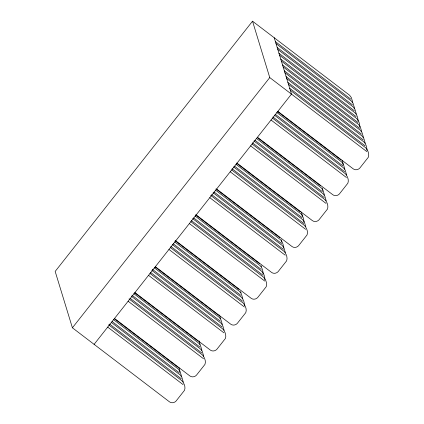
<?xml version="1.0" encoding="UTF-8"?>
<svg xmlns="http://www.w3.org/2000/svg" width="424" height="424" viewBox="0 0 424 424"><rect width="100%" height="100%" fill="white"/><g stroke="black" fill="none" stroke-linecap="round" stroke-linejoin="round"><path stroke-width="0.64" d="M179.649 371.652L179.723 370.433L178.859 367.407M244.468 305.656C244.463 302.699 243.572 299.333 241.367 297.235L172.261 244.526M263.103 273.936C263.097 270.978 262.207 267.613 260.002 265.514L195.082 216.002M264.883 279.766C264.878 276.808 263.988 273.448 261.788 271.349L192.676 218.636M281.737 242.215L281.499 239.783M283.518 248.045C283.513 245.088 282.623 241.728 280.423 239.629L215.503 190.111M302.153 216.33L302.227 215.111L301.363 212.085M303.934 222.16C303.934 219.203 303.043 215.843 300.839 213.738L235.919 164.226M322.569 190.44L322.335 188.007M342.99 164.554L343.064 163.335L342.2 160.309M358.057 121.169C358.052 118.211 357.162 114.846 354.957 112.747L279.57 55.247M359.838 126.999C359.833 124.041 358.942 120.681 356.743 118.582L281.351 61.077M366.972 150.329C366.967 147.372 366.076 144.012 363.877 141.913L288.484 84.408M352.784 102.454L351.364 97.61L349.609 95.252L252.524 21.2L55.168 271.424L72.403 327.8L169.489 401.851C171.455 403.367 174.333 402.89 175.981 401.136L184.541 390.287C185.792 387.112 184.138 383.111 181.901 380.731L108.602 324.826M72.403 327.8L269.759 77.576L252.524 21.2M94.102 344.352L291.458 94.123L274.217 37.747M275.404 41.632L350.796 99.137M276.003 43.582L351.39 101.082L353.144 103.445L354.565 108.284M277.19 47.467L352.577 104.967M277.784 49.412L353.176 106.917L354.93 109.275L356.351 114.12M278.971 53.297L354.363 110.802M280.757 59.127L356.144 116.632M282.538 64.962L357.93 122.467M283.137 66.913L358.524 124.412L360.278 126.776L361.699 131.615M284.324 70.792L359.711 128.297M284.917 72.743L360.31 130.248L362.064 132.606L363.479 137.45M286.105 76.627L361.497 134.132M286.704 78.578L362.091 136.078L363.845 138.441L365.265 143.28M287.891 82.457L363.278 139.962M289.671 88.293L365.064 145.798M290.265 90.243L365.658 147.743C367.899 150.123 369.548 154.124 368.297 157.299L359.738 168.148C358.089 169.907 355.211 170.384 353.25 168.869L277.858 111.364M269.759 77.576L366.845 151.628M277.731 111.698L341.076 160.018M276.755 112.45L341.675 161.968L343.429 164.327L344.844 169.171M275.324 114.337L342.862 165.848M274.349 115.09L343.456 167.798L345.21 170.162L346.631 175.001M272.918 116.976L344.643 171.683M272.468 118.126L345.242 173.633C347.479 176.013 349.132 180.009 347.881 183.184L339.322 194.038C337.674 195.793 334.796 196.27 332.829 194.754L257.442 137.249M271.037 120.013L346.429 177.513M257.31 137.588L320.661 185.903M256.334 138.335L321.254 187.853L323.009 190.217L324.429 195.056M254.909 140.222L322.441 191.738M253.934 140.975L323.04 193.689L324.795 196.047L326.21 200.886M252.503 142.862L324.228 197.568M252.052 144.012L324.821 199.519C327.063 201.898 328.717 205.9 327.461 209.074L318.906 219.924C317.258 221.683 314.38 222.155 312.414 220.639L237.021 163.139M250.621 145.898L326.008 203.403M236.369 163.076L300.245 211.793M234.488 166.113L302.026 217.623M233.513 166.86L302.619 219.574L304.374 221.938L305.794 226.776M232.082 168.752L303.807 223.459M231.631 169.902L304.406 225.404C306.647 227.783 308.296 231.785 307.045 234.96L298.485 245.809C296.837 247.568 293.959 248.045 291.998 246.53L216.606 189.024M230.2 171.789L305.593 229.289M215.954 188.961L279.824 237.679M214.072 191.998L281.61 243.514M213.097 192.75L282.204 245.459L283.958 247.823L285.379 252.662M211.666 194.637L283.391 249.344M210.691 195.39L283.985 251.294C286.226 253.674 287.88 257.67 286.624 260.85L278.07 271.699C276.421 273.454 273.544 273.931 271.577 272.415L196.19 214.915M209.785 197.674L285.177 255.179M195.533 214.851L259.409 263.569M193.651 217.888L261.189 269.399M191.251 220.522L262.975 275.234M190.795 221.673L263.569 277.179C265.811 279.559 267.464 283.561 266.208 286.735L257.649 297.584C256.001 299.344 253.123 299.821 251.162 298.305L175.769 240.8M189.369 223.565L264.756 281.064M175.117 240.737L238.988 289.454M174.667 241.887L239.587 291.405L241.341 293.763L242.761 298.607M173.236 243.774L240.774 295.289M170.83 246.413L242.554 301.12M170.379 247.563L243.153 303.07C245.39 305.45 247.044 309.446 245.793 312.626L237.233 323.475C235.585 325.229 232.707 325.706 230.741 324.19L155.354 266.685M168.948 249.45L244.341 306.955M155.221 267.025L218.572 315.339M154.251 267.772L219.166 317.29L220.92 319.654L222.34 324.493M152.296 269.261L220.353 321.175M151.845 270.411L220.952 323.125L222.706 325.484L224.126 330.322M150.414 272.298L222.139 327.005M149.964 273.448L222.733 328.955C224.974 331.335 226.628 335.336 225.372 338.511L216.818 349.36C215.169 351.12 212.292 351.591 210.325 350.076L134.938 292.576M148.532 275.335L223.92 332.84M134.805 292.91L198.156 341.23M133.83 293.662L198.75 343.18L200.504 345.539L201.925 350.378M131.88 295.152L199.937 347.06M131.424 296.302L200.536 349.01L202.285 351.374L203.706 356.213M129.998 298.189L201.723 352.895M129.023 298.936L202.317 354.846C204.559 357.225 206.207 361.221 204.956 364.396L196.397 375.251C194.749 377.005 191.871 377.482 189.91 375.966L114.517 318.461M128.112 301.226L203.504 358.725M114.39 318.8L177.736 367.115M113.415 319.548L178.334 369.066L180.089 371.429L181.504 376.268M111.984 321.434L179.522 372.95M111.533 322.584L180.115 374.896L181.869 377.259L183.29 382.098M109.578 324.074L181.302 378.78M107.696 327.111L183.089 384.616M219.51 315.027L220.559 318.663M199.089 340.917L200.139 344.548M261.083 265.668L261.391 266.887M240.662 291.558L240.975 292.772"/></g></svg>
